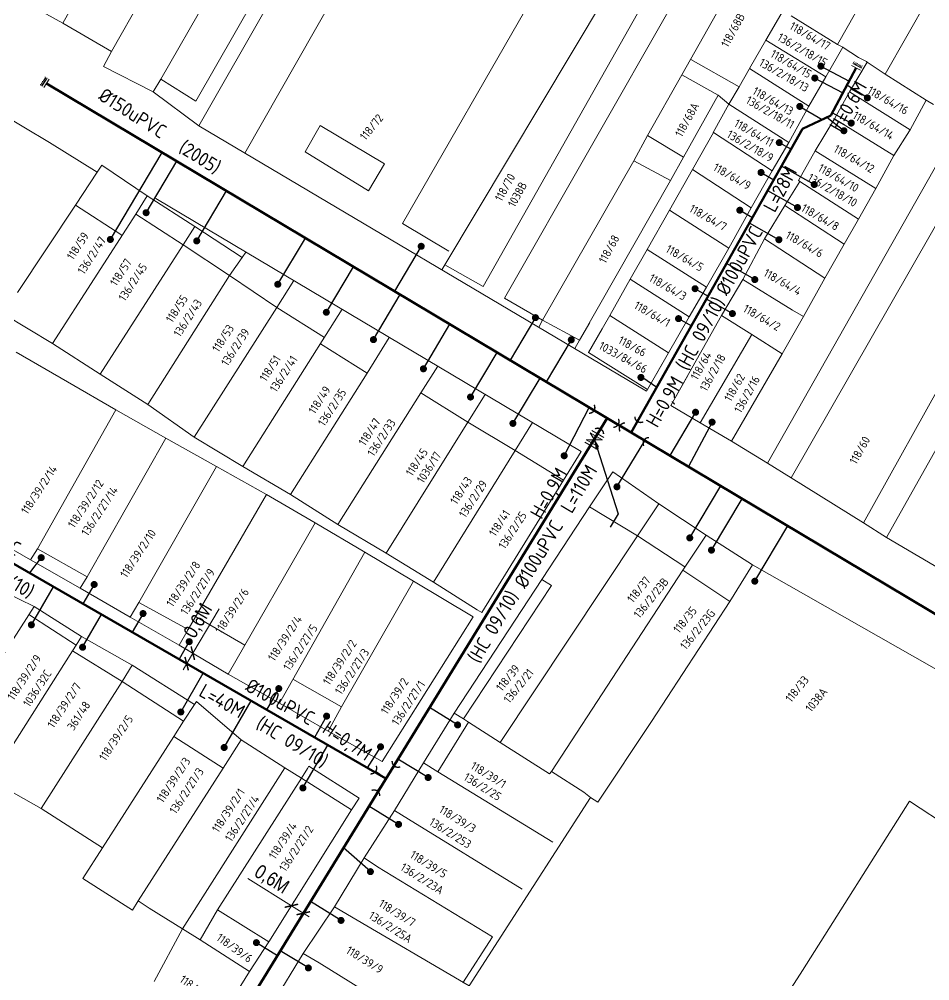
# Model space of a CAD drawing. Header units: inches. Extents: x 595615 to 1194060, y 1190840 to 2385448.
# Drawn here: x 596865.9 to 596930.7, y 1192001.2 to 1192069.7 of the extents above; entities that cross this region are included whole.
import ezdxf
from ezdxf.enums import TextEntityAlignment as Align

# ---------------------------------------------------------------- set-up
doc = ezdxf.new("R2010")
doc.units = ezdxf.units.IN
doc.header["$MEASUREMENT"] = 0
doc.layers.get('Defpoints').update_dxf_attribs({"color": 1})
for name, color, linetype, lineweight in [('Chitiet', 4, 'Continuous', 9), ('DN 100 uPVC', 4, 'Continuous', 50), ('DN 150 uPVC', 4, 'Continuous', 50), ('DN 25 PE', 40, 'Continuous', 30), ('DOSAU', 2, 'Continuous', 20), ('DUONG CACH LE', 112, 'Continuous', 5), ('NAM-CDAI', 220, 'Continuous', 25), ('Nen_HTHANH-TP', 9, 'Continuous', 0), ('Nen_SN-HTHANH-TP_new', 7, 'Continuous', 0), ('Nen_SN_HTHANH_old', 9, 'Continuous', 0), ('Te', 4, 'Continuous', 15), ('TEXT PIPE', 3, 'Continuous', 25), ('TLK 15', 220, 'Continuous', 20), ('VAN', 7, 'Continuous', 20)]:
    doc.layers.add(name, color=color, linetype=linetype, lineweight=lineweight)
doc.layers.add('ki hieu van', color=170, linetype='Continuous')
doc.styles.add('Sonha_QTB', font='isocp.shx', dxfattribs={"height": 0.6, "bigfont": 'bigfont.shx'})
doc.styles.add('text', font='isocp2.shx')
doc.styles.add('VNI-HC', font='VHELVCN_0.TTF')
doc.dimstyles.new('DUONG KICH THUOC', dxfattribs={"dimtxt": 1, "dimasz": 0.7, "dimexe": 0.5, "dimexo": 0.3, "dimgap": 0.2, "dimtad": 1, "dimzin": 0, "dimdsep": 46, "dimtxsty": 'VNI-HC', "dimblk": 'ARCHTICK', "dimcen": 0.09, "dimdle": 0.5, "dimclrd": 256, "dimclre": 256, "dimclrt": 256, "dimadec": 0, "dimazin": 0, "dimtfac": 1, "dimtofl": 0, "dimtmove": 0, "dimatfit": 3, "dimfxl": 1, "dimtolj": 1, "dimtzin": 0, "dimlwd": -1, "dimlwe": -1, "dimarcsym": 0})

# ---------------------------------------------------------------- blocks, each defined once
blk = doc.blocks.new('BIT')
at = {"layer": 'Chitiet', "ltscale": 100}
for p, q in [((0.35, 0), (-0.35, 0)), ((-0.303, -0.163), (-0.35, -0.21)), ((0.35, -0.163), (-0.35, -0.163)), ((-0.179, -0.163), (-0.342, -0.325)), ((-0.056, -0.163), (-0.218, -0.325)), ((0.068, -0.163), (-0.094, -0.325)), ((0.192, -0.163), (0.029, -0.325)), ((0.316, -0.163), (0.153, -0.325)), ((0.35, -0.252), (0.277, -0.325))]:
    blk.add_line(p, q, dxfattribs=at)
blk = doc.blocks.new('TLK 15')
at = {"layer": 'TLK 15', "linetype": 'Continuous', "const_width": 0.25}
blk.add_lwpolyline([(-0.125, 0, 1), (0.125, 0, 1)], format="xyb", close=True, dxfattribs=at)
blk = doc.blocks.new('VAN')
at = {"layer": 'VAN'}
h = blk.add_hatch(color=256, dxfattribs=at)
h.paths.add_polyline_path([(0.207, -0.5), (0.49, 0), (0.207, 0.5)])
h.paths.add_polyline_path([(0.774, 0.5), (0.49, 0), (0.774, -0.5)])
at = {"layer": 'VAN', "ltscale": 100}
for p, q in [((0, 0.5), (0, -0.5)), ((0.774, -0.5), (0.207, 0.5)), ((0.207, -0.5), (0.774, 0.5)), ((0.207, 0.5), (0.207, -0.5)), ((0.774, 0.5), (0.774, -0.5)), ((0.981, 0.5), (0.981, -0.5))]:
    blk.add_line(p, q, dxfattribs=at)
blk = doc.blocks.new('TE+VAN')
at = {"layer": 'Chitiet', "ltscale": 100, "const_width": 0.1}
for points in [[(-0.35, 1.276, 0.571257), (0.35, 1.276)], [(1.098, 0.35, 0.571257), (1.098, -0.35)], [(0.35, -1.276, 0.571257), (-0.35, -1.276)]]:
    blk.add_lwpolyline(points, format="xyb", dxfattribs=at)
for points in [[(0, -1.076), (0, 1.076)], [(0.898, 0), (0, 0)]]:
    blk.add_lwpolyline(points, dxfattribs=at)
at = {"layer": 'VAN'}
blk.add_blockref('VAN', (1.305, 0), dxfattribs=at)
blk = doc.blocks.new('TE1')
at = {"layer": 'Chitiet', "ltscale": 100, "const_width": 0.1}
for points in [[(-0.35, 1.276, 0.571257), (0.35, 1.276)], [(1.098, 0.35, 0.571257), (1.098, -0.35)], [(0.35, -1.276, 0.571257), (-0.35, -1.276)]]:
    blk.add_lwpolyline(points, format="xyb", dxfattribs=at)
for points in [[(0, -1.076), (0, 1.076)], [(0.898, 0), (0, 0)]]:
    blk.add_lwpolyline(points, dxfattribs=at)
blk = doc.blocks.new('_ArchTick')
at = {"color": 0, "linetype": 'ByBlock', "const_width": 0.15}
blk.add_lwpolyline([(-0.5, -0.5), (0.5, 0.5)], dxfattribs=at)
blk = doc.blocks.new('*D199')
at = {"layer": 'Defpoints', "color": 0}
for p in [(596885.243, 1192006.586), (596885.243, 1192006.586), (596886.092, 1192006.054)]:
    blk.add_point(p, dxfattribs=at)
at = {"layer": 'DUONG CACH LE'}
for p, q in [((596885.243, 1192006.586), (596882.132, 1192008.535)), ((596886.515, 1192005.788), (596885.243, 1192006.586)), ((596885.402, 1192006.84), (596885.508, 1192007.009)), ((596886.251, 1192006.308), (596886.357, 1192006.477))]:
    blk.add_line(p, q, dxfattribs=at)
at = {"layer": 'DUONG CACH LE', "xscale": 0.7, "yscale": 0.7, "zscale": 0.7}
for p, rotation in [((596885.243, 1192006.586), 147.9202124717829), ((596886.092, 1192006.054), 327.9202124717829)]:
    blk.add_blockref('_ArchTick', p, dxfattribs=dict(at, rotation=rotation))
at = {"layer": 'DUONG CACH LE', "insert": (596883.814, 1192008.422), "char_height": 1, "attachment_point": 5, "rotation": 327.92021, "style": 'VNI-HC'}
blk.add_mtext('\\A1;0,6M', dxfattribs=at)
blk = doc.blocks.new('*D201')
at = {"layer": 'Defpoints', "color": 0}
for p in [(596878.224, 1192024.572), (596878.224, 1192024.572), (596877.785, 1192023.829)]:
    blk.add_point(p, dxfattribs=at)
at = {"layer": 'DUONG CACH LE'}
for p, q in [((596878.224, 1192024.572), (596880.091, 1192027.733)), ((596877.53, 1192023.398), (596878.224, 1192024.572)), ((596877.966, 1192024.725), (596877.794, 1192024.827)), ((596877.527, 1192023.981), (596877.354, 1192024.083))]:
    blk.add_line(p, q, dxfattribs=at)
at = {"layer": 'DUONG CACH LE', "xscale": 0.7, "yscale": 0.7, "zscale": 0.7}
for p, rotation in [((596878.224, 1192024.572), 59.42264771024998), ((596877.785, 1192023.829), 239.42264771025)]:
    blk.add_blockref('_ArchTick', p, dxfattribs=dict(at, rotation=rotation))
at = {"layer": 'DUONG CACH LE', "insert": (596878.649, 1192026.859), "char_height": 1, "attachment_point": 5, "rotation": 59.42265, "style": 'VNI-HC'}
blk.add_mtext('\\A1;0,6M', dxfattribs=at)

msp = doc.modelspace()

# ---------------------------------------------------------------- linework, layer by layer
at = {"layer": 'DN 100 uPVC'}
for points in [[(596925.452, 1192066.271), (596923.65, 1192062.862), (596921.653, 1192061.918), (596909.444, 1192040.294)], [(596907.725, 1192041.32), (596880.898, 1191997.586), (596881.496, 1191993.45), (596901.847, 1191980.556), (596899.188, 1191975.152), (596897.131, 1191973.689), (596893.254, 1191966.633), (596892.868, 1191963.14), (596887.081, 1191953.497)], [(596857.26, 1192035.671), (596891.974, 1192015.642)]]:
    msp.add_lwpolyline(points, dxfattribs=at)
at = {"layer": 'DN 150 uPVC'}
msp.add_lwpolyline([(596867.801, 1192065.157), (596947.65, 1192017.483)], dxfattribs=at)
at = {"layer": 'DN 25 PE'}
for p, q in [((596922.955, 1192066.385), (596924.954, 1192065.328)), ((596922.518, 1192065.539), (596924.509, 1192064.486)), ((596926.259, 1192064.129), (596924.795, 1192065.027)), ((596921.447, 1192063.518), (596923.049, 1192062.578)), ((596924.591, 1192061.788), (596923.372, 1192062.731)), ((596925.114, 1192062.332), (596923.751, 1192063.052)), ((596919.988, 1192060.939), (596920.832, 1192060.463)), ((596872.349, 1192054.042), (596876.047, 1192060.234)), ((596874.895, 1192055.949), (596877.084, 1192059.615)), ((596922.478, 1192057.955), (596920.156, 1192059.267)), ((596918.688, 1192058.814), (596919.608, 1192058.295)), ((596878.501, 1192053.936), (596880.628, 1192057.499)), ((596921.283, 1192056.315), (596919.165, 1192057.511)), ((596917.177, 1192056.127), (596918.092, 1192055.61)), ((596919.961, 1192054.025), (596917.865, 1192055.209)), ((596884.274, 1192050.85), (596886.243, 1192054.147)), ((596894.487, 1192053.555), (596892.581, 1192050.362)), ((596887.731, 1192048.854), (596889.67, 1192052.1)), ((596918.245, 1192051.185), (596916.234, 1192052.32)), ((596913.988, 1192050.538), (596914.928, 1192050.007)), ((596891.087, 1192046.909), (596893, 1192050.112)), ((596916.648, 1192048.763), (596914.811, 1192049.8)), ((596902.622, 1192048.474), (596900.814, 1192045.447)), ((596912.814, 1192048.405), (596913.731, 1192047.887)), ((596894.645, 1192044.83), (596896.537, 1192048)), ((596905.176, 1192046.896), (596903.392, 1192043.908)), ((596898, 1192042.819), (596899.897, 1192045.994)), ((596910.261, 1192044.215), (596911.272, 1192043.532)), ((596901.021, 1192040.941), (596902.95, 1192044.172)), ((596904.67, 1192038.638), (596906.447, 1192042.07)), ((596914.027, 1192041.736), (596912.188, 1192038.656)), ((596915.202, 1192041.032), (596913.514, 1192037.864)), ((596908.428, 1192036.425), (596910.421, 1192039.699)), ((596913.613, 1192032.787), (596915.822, 1192036.486)), ((596915.156, 1192031.915), (596917.343, 1192035.578)), ((596918.244, 1192029.702), (596920.594, 1192033.637)), ((596867.426, 1192031.38), (596866.59, 1192030.288)), ((596866.726, 1192026.595), (596868.29, 1192029.307)), ((596871.197, 1192029.471), (596870.4, 1192028.09)), ((596870.373, 1192024.999), (596871.717, 1192027.329)), ((596874.677, 1192027.399), (596873.908, 1192026.066)), ((596877.967, 1192025.396), (596877.243, 1192024.141)), ((596877.368, 1192020.386), (596878.962, 1192023.149)), ((596884.344, 1192022.053), (596883.474, 1192020.546)), ((596880.455, 1192017.858), (596882.373, 1192021.182)), ((596897.081, 1192019.466), (596895.074, 1192020.697)), ((596887.751, 1192020.092), (596886.88, 1192018.581)), ((596886.064, 1192014.975), (596887.829, 1192018.034)), ((596891.593, 1192017.91), (596890.63, 1192016.417)), ((596894.982, 1192015.717), (596892.829, 1192017.037)), ((596892.876, 1192012.383), (596890.768, 1192013.676)), ((596890.869, 1192009.015), (596888.95, 1192010.713)), ((596888.777, 1192005.543), (596886.598, 1192006.879)), ((596882.748, 1192003.958), (596884.244, 1192003.041)), ((596886.45, 1192002.154), (596884.452, 1192003.38))]:
    msp.add_line(p, q, dxfattribs=at)
at = {"layer": 'Nen_HTHANH-TP', "linetype": 'Continuous'}
for p, q in [((596881.767, 1192092.425), (596868.976, 1192069.455)), ((596872.437, 1192067.427), (596885.738, 1192091.028)), ((596875.939, 1192065.46), (596887.902, 1192086.41)), ((596890.463, 1192084.862), (596878.43, 1192063.902)), ((596878.647, 1192062.13), (596891.803, 1192085.163)), ((596895.094, 1192083.296), (596881.927, 1192060.187)), ((596906.808, 1192078.935), (596893.167, 1192055.174)), ((596929.479, 1192077.344), (596924.127, 1192067.939)), ((596896.169, 1192052.227), (596910.75, 1192076.628)), ((596932.901, 1192075.246), (596927.529, 1192065.822)), ((596911.792, 1192073.509), (596898.901, 1192050.699)), ((596913.393, 1192072.581), (596900.431, 1192049.86)), ((596913.059, 1192065.76), (596916.983, 1192072.763)), ((596868.976, 1192069.455), (596866.434, 1192070.853)), ((596866.434, 1192070.853), (596868.976, 1192069.455)), ((596920.255, 1192070.346), (596919.027, 1192068.245)), ((596924.127, 1192067.939), (596920.845, 1192069.977)), ((596872.437, 1192067.427), (596868.976, 1192069.455)), ((596868.976, 1192069.455), (596872.437, 1192067.427)), ((596919.027, 1192068.245), (596917.858, 1192066.214)), ((596919.027, 1192068.245), (596923.299, 1192065.619)), ((596924.517, 1192067.729), (596923.299, 1192065.619)), ((596924.127, 1192067.939), (596924.517, 1192067.729)), ((596924.517, 1192067.729), (596924.527, 1192067.72)), ((596924.527, 1192067.72), (596925.638, 1192067.01)), ((596871.868, 1192066.357), (596872.437, 1192067.427)), ((596872.437, 1192067.427), (596871.868, 1192066.357)), ((596917.139, 1192064.924), (596913.678, 1192066.871)), ((596925.638, 1192067.01), (596926.188, 1192066.721)), ((596875.41, 1192064.55), (596871.868, 1192066.357)), ((596871.868, 1192066.357), (596875.41, 1192064.55)), ((596917.139, 1192064.924), (596917.848, 1192066.184)), ((596917.848, 1192066.184), (596917.858, 1192066.214)), ((596917.858, 1192066.214), (596922.1, 1192063.528)), ((596926.238, 1192066.681), (596924.98, 1192064.55)), ((596926.188, 1192066.721), (596926.238, 1192066.681)), ((596926.238, 1192066.681), (596927.529, 1192065.822)), ((596875.41, 1192064.55), (596875.939, 1192065.46)), ((596875.939, 1192065.46), (596878.43, 1192063.902)), ((596910.592, 1192061.438), (596913.059, 1192065.76)), ((596913.059, 1192065.76), (596915.64, 1192064.312)), ((596923.299, 1192065.619), (596922.1, 1192063.528)), ((596927.529, 1192065.822), (596930.44, 1192063.974)), ((596916.4, 1192063.673), (596917.139, 1192064.924)), ((596862.278, 1192064.364), (596868.012, 1192060.954)), ((596875.41, 1192064.55), (596878.647, 1192062.13)), ((596915.64, 1192064.312), (596913.173, 1192059.91)), ((596916.4, 1192063.673), (596915.64, 1192064.312)), ((596923.911, 1192062.639), (596924.98, 1192064.55)), ((596924.98, 1192064.55), (596929.302, 1192061.843)), ((596916.4, 1192063.673), (596915.282, 1192061.662)), ((596916.4, 1192063.673), (596920.662, 1192060.956)), ((596922.1, 1192063.528), (596920.662, 1192060.956)), ((596930.44, 1192063.974), (596929.302, 1192061.843)), ((596930.44, 1192063.974), (596930.97, 1192063.645)), ((596878.647, 1192062.13), (596910.54, 1192043.243)), ((596886.223, 1192060.279), (596887.301, 1192062.149)), ((596887.301, 1192062.149), (596891.864, 1192059.423)), ((596919.151, 1192038.105), (596932.921, 1192062.436)), ((596922.533, 1192060.348), (596923.911, 1192062.639)), ((596923.911, 1192062.639), (596928.153, 1192060.012)), ((596909.623, 1192059.647), (596910.592, 1192061.438)), ((596910.592, 1192061.438), (596913.173, 1192059.91)), ((596915.292, 1192061.652), (596913.804, 1192059.031)), ((596915.282, 1192061.662), (596915.292, 1192061.652)), ((596919.474, 1192058.925), (596915.292, 1192061.652)), ((596920.842, 1192037.057), (596934.712, 1192061.318)), ((596929.262, 1192061.773), (596928.153, 1192060.012)), ((596929.302, 1192061.843), (596929.262, 1192061.773)), ((596871.414, 1192058.847), (596868.012, 1192060.954)), ((596868.012, 1192060.954), (596871.414, 1192058.847)), ((596920.662, 1192060.956), (596919.474, 1192058.925)), ((596890.745, 1192057.502), (596886.223, 1192060.279)), ((596921.365, 1192058.237), (596922.533, 1192060.348)), ((596922.533, 1192060.348), (596926.855, 1192057.671)), ((596928.153, 1192060.012), (596926.855, 1192057.671)), ((596871.734, 1192059.337), (596871.414, 1192058.847)), ((596871.414, 1192058.847), (596871.734, 1192059.337)), ((596874.965, 1192057.16), (596871.734, 1192059.337)), ((596871.734, 1192059.337), (596874.965, 1192057.16)), ((596891.864, 1192059.423), (596890.745, 1192057.502)), ((596909.623, 1192059.647), (596903.123, 1192048.292)), ((596909.623, 1192059.647), (596912.235, 1192058.25)), ((596913.173, 1192059.91), (596912.235, 1192058.25)), ((596871.414, 1192058.847), (596869.856, 1192056.475)), ((596912.166, 1192056.12), (596913.804, 1192059.031)), ((596913.804, 1192059.031), (596917.996, 1192056.294)), ((596917.996, 1192056.294), (596919.474, 1192058.925)), ((596912.235, 1192058.25), (596905.764, 1192046.864)), ((596921.445, 1192058.177), (596920.386, 1192056.456)), ((596921.445, 1192058.177), (596921.365, 1192058.237)), ((596921.445, 1192058.177), (596925.637, 1192055.5)), ((596939.555, 1192058.252), (596925.984, 1192033.861)), ((596926.855, 1192057.671), (596925.637, 1192055.5)), ((596874.157, 1192055.849), (596874.965, 1192057.16)), ((596878.357, 1192054.972), (596874.965, 1192057.16)), ((596874.965, 1192057.16), (596878.357, 1192054.972)), ((596875.59, 1192056.967), (596905.88, 1192038.934)), ((596927.635, 1192032.812), (596941.265, 1192057.183)), ((596869.856, 1192056.475), (596865.741, 1192050.262)), ((596868.234, 1192046.634), (596874.157, 1192055.849)), ((596869.856, 1192056.475), (596873.178, 1192054.338)), ((596874.157, 1192055.849), (596877.528, 1192053.652)), ((596912.166, 1192056.12), (596910.569, 1192053.318)), ((596912.166, 1192056.12), (596916.399, 1192053.413)), ((596917.996, 1192056.294), (596916.399, 1192053.413)), ((596918.928, 1192054.085), (596920.386, 1192056.456)), ((596920.386, 1192056.456), (596924.618, 1192053.71)), ((596893.167, 1192055.174), (596896.449, 1192053.207)), ((596925.637, 1192055.5), (596924.618, 1192053.71)), ((596878.357, 1192054.972), (596877.528, 1192053.652)), ((596881.729, 1192052.755), (596878.357, 1192054.972)), ((596878.357, 1192054.972), (596881.729, 1192052.755)), ((596918.928, 1192054.085), (596917.39, 1192051.194)), ((596918.928, 1192054.085), (596923.24, 1192051.298)), ((596877.528, 1192053.652), (596871.636, 1192044.437)), ((596877.528, 1192053.652), (596880.84, 1192051.484)), ((596882.006, 1192053.147), (596881.729, 1192052.755)), ((596881.729, 1192052.755), (596882.006, 1192053.147)), ((596910.569, 1192053.318), (596909.38, 1192051.227)), ((596910.569, 1192053.318), (596914.811, 1192050.642)), ((596916.399, 1192053.413), (596914.811, 1192050.642)), ((596924.618, 1192053.71), (596923.24, 1192051.298)), ((596881.729, 1192052.755), (596880.84, 1192051.484)), ((596895.965, 1192051.874), (596896.169, 1192052.227)), ((596898.901, 1192050.699), (596896.169, 1192052.227)), ((596880.84, 1192051.484), (596875.027, 1192042.3)), ((596880.84, 1192051.484), (596884.212, 1192049.197)), ((596885.426, 1192051.111), (596884.212, 1192049.197)), ((596907.922, 1192048.636), (596909.38, 1192051.227)), ((596909.38, 1192051.227), (596913.582, 1192048.531)), ((596917.39, 1192051.194), (596915.872, 1192048.633)), ((596917.39, 1192051.194), (596920.932, 1192049.007)), ((596923.24, 1192051.298), (596921.702, 1192048.557)), ((596914.811, 1192050.642), (596913.582, 1192048.531)), ((596900.431, 1192049.86), (596903.123, 1192048.292)), ((596884.212, 1192049.197), (596878.329, 1192039.962)), ((596881.781, 1192037.875), (596888.86, 1192049.067)), ((596884.212, 1192049.197), (596887.594, 1192047.06)), ((596920.932, 1192049.007), (596921.702, 1192048.557)), ((596864.752, 1192048.731), (596868.234, 1192046.634)), ((596903.123, 1192048.292), (596902.855, 1192047.794)), ((596905.764, 1192046.864), (596903.123, 1192048.292)), ((596906.404, 1192045.985), (596907.922, 1192048.636)), ((596912.105, 1192045.959), (596907.922, 1192048.636)), ((596913.582, 1192048.531), (596910.54, 1192043.243)), ((596912.268, 1192042.22), (596915.872, 1192048.633)), ((596915.872, 1192048.633), (596918.033, 1192047.264)), ((596921.702, 1192048.557), (596920.195, 1192045.896)), ((596906.493, 1192048.135), (596905.764, 1192046.864)), ((596906.404, 1192045.985), (596907.363, 1192047.666)), ((596892.212, 1192047.071), (596890.636, 1192044.522)), ((596914.359, 1192040.981), (596918.033, 1192047.264)), ((596918.033, 1192047.264), (596920.195, 1192045.896)), ((596871.636, 1192044.437), (596868.234, 1192046.634)), ((596890.636, 1192044.522), (596887.314, 1192046.619)), ((596905.764, 1192046.864), (596905.432, 1192046.267)), ((596905.432, 1192046.267), (596905.764, 1192046.864)), ((596865.654, 1192046.012), (596869.306, 1192043.895)), ((596910.607, 1192043.358), (596906.404, 1192045.985)), ((596910.607, 1192043.358), (596906.404, 1192045.985)), ((596920.195, 1192045.896), (596916.58, 1192039.673)), ((596895.666, 1192045.015), (596894.457, 1192043.115)), ((596911.725, 1192045.299), (596910.607, 1192043.358)), ((596871.636, 1192044.437), (596875.027, 1192042.3)), ((596890.636, 1192044.522), (596885.183, 1192035.878)), ((596912.268, 1192042.22), (596913.466, 1192044.351)), ((596869.306, 1192043.895), (596872.748, 1192041.918)), ((596894.457, 1192043.115), (596888.554, 1192033.75)), ((596894.457, 1192043.115), (596897.798, 1192041.028)), ((596897.798, 1192041.028), (596899.033, 1192043.011)), ((596875.027, 1192042.3), (596878.329, 1192039.962)), ((596914.359, 1192040.981), (596912.268, 1192042.22)), ((596912.268, 1192042.22), (596914.359, 1192040.981)), ((596867.166, 1192032.013), (596872.748, 1192041.918)), ((596872.748, 1192041.918), (596876.299, 1192039.891)), ((596891.986, 1192031.693), (596897.798, 1192041.028)), ((596897.798, 1192041.028), (596901.17, 1192039.021)), ((596902.403, 1192041.005), (596901.17, 1192039.021)), ((596916.58, 1192039.673), (596914.359, 1192040.981)), ((596914.359, 1192040.981), (596916.58, 1192039.673)), ((596876.299, 1192039.891), (596870.697, 1192030.016)), ((596876.299, 1192039.891), (596879.911, 1192037.873)), ((596878.329, 1192039.962), (596881.781, 1192037.875)), ((596919.151, 1192038.105), (596916.58, 1192039.673)), ((596916.58, 1192039.673), (596919.151, 1192038.105)), ((596901.17, 1192039.021), (596895.358, 1192029.626)), ((596901.17, 1192039.021), (596904.622, 1192036.903)), ((596904.622, 1192036.903), (596905.88, 1192038.934)), ((596905.88, 1192038.934), (596904.622, 1192036.903)), ((596920.842, 1192037.057), (596919.151, 1192038.105)), ((596920.842, 1192037.057), (596919.151, 1192038.105)), ((596879.911, 1192037.873), (596874.379, 1192028.189)), ((596879.911, 1192037.873), (596883.473, 1192035.886)), ((596885.183, 1192035.878), (596881.781, 1192037.875)), ((596908.141, 1192037.496), (596906.473, 1192035.005)), ((596908.141, 1192037.496), (596906.473, 1192035.005)), ((596911.413, 1192035.209), (596908.141, 1192037.496)), ((596908.141, 1192037.496), (596911.413, 1192035.209)), ((596904.622, 1192036.903), (596898.799, 1192027.469)), ((596925.984, 1192033.861), (596920.842, 1192037.057)), ((596925.984, 1192033.861), (596920.842, 1192037.057)), ((596877.89, 1192026.272), (596883.473, 1192035.886)), ((596883.473, 1192035.886), (596886.934, 1192033.869)), ((596888.554, 1192033.75), (596885.183, 1192035.878)), ((596906.473, 1192035.005), (596896.845, 1192020.297)), ((596906.473, 1192035.005), (596909.895, 1192032.928)), ((596909.895, 1192032.928), (596911.413, 1192035.209)), ((596914.785, 1192032.982), (596911.413, 1192035.209)), ((596911.413, 1192035.209), (596914.785, 1192032.982)), ((596863.025, 1192033.31), (596866.656, 1192031.223)), ((596880.743, 1192023.084), (596886.934, 1192033.869)), ((596886.934, 1192033.869), (596890.466, 1192031.772)), ((596888.554, 1192033.75), (596891.986, 1192031.693)), ((596927.635, 1192032.812), (596925.984, 1192033.861)), ((596927.635, 1192032.812), (596925.984, 1192033.861)), ((596900.107, 1192018.21), (596909.895, 1192032.928)), ((596909.895, 1192032.928), (596913.267, 1192030.73)), ((596914.785, 1192032.982), (596913.117, 1192030.49)), ((596918.077, 1192030.874), (596914.785, 1192032.982)), ((596914.785, 1192032.982), (596918.077, 1192030.874)), ((596932.818, 1192029.756), (596927.635, 1192032.812)), ((596932.818, 1192029.756), (596927.635, 1192032.812)), ((596866.656, 1192031.223), (596867.166, 1192032.013)), ((596867.166, 1192032.013), (596870.697, 1192030.016)), ((596870.208, 1192029.196), (596866.656, 1192031.223)), ((596890.466, 1192031.772), (596884.385, 1192021.017)), ((596890.466, 1192031.772), (596893.948, 1192029.695)), ((596895.358, 1192029.626), (596891.986, 1192031.693)), ((596913.117, 1192030.49), (596903.759, 1192016.143)), ((596913.117, 1192030.49), (596916.469, 1192028.253)), ((596918.077, 1192030.874), (596916.469, 1192028.253)), ((596942.842, 1192016.762), (596918.077, 1192030.874)), ((596942.842, 1192016.762), (596918.077, 1192030.874)), ((596870.697, 1192030.016), (596870.208, 1192029.196)), ((596903.758, 1192029.393), (596903.088, 1192029.832)), ((596870.208, 1192029.196), (596873.76, 1192027.149)), ((596888.815, 1192020.761), (596893.948, 1192029.695)), ((596893.948, 1192029.695), (596898.19, 1192027.168)), ((596895.358, 1192029.626), (596898.479, 1192027.658)), ((596897.496, 1192019.908), (596903.758, 1192029.393)), ((596864.788, 1192028.941), (596866.929, 1192027.903)), ((596866.929, 1192027.903), (596860.397, 1192017.718)), ((596866.929, 1192027.903), (596870.301, 1192025.766)), ((596874.379, 1192028.189), (596873.76, 1192027.149)), ((596874.379, 1192028.189), (596877.89, 1192026.272)), ((596916.469, 1192028.253), (596910.896, 1192019.698)), ((596869.921, 1192025.155), (596866.55, 1192027.323)), ((596873.76, 1192027.149), (596873.78, 1192027.139)), ((596873.76, 1192027.149), (596877.261, 1192025.141)), ((596881.931, 1192025.145), (596878.42, 1192027.182)), ((596898.19, 1192027.168), (596891.698, 1192016.853)), ((596898.799, 1192027.469), (596898.479, 1192027.658)), ((596869.921, 1192025.155), (596870.301, 1192025.766)), ((596870.301, 1192025.766), (596873.912, 1192023.719)), ((596877.261, 1192025.141), (596877.89, 1192026.272)), ((596869.662, 1192024.745), (596869.921, 1192025.155)), ((596880.743, 1192023.084), (596877.261, 1192025.141)), ((596863.819, 1192015.541), (596869.662, 1192024.745)), ((596869.662, 1192024.745), (596873.183, 1192022.558)), ((596873.912, 1192023.719), (596873.183, 1192022.558)), ((596878.335, 1192020.922), (596873.912, 1192023.719)), ((596884.385, 1192021.017), (596880.743, 1192023.084)), ((596873.183, 1192022.558), (596867.411, 1192013.513)), ((596873.183, 1192022.558), (596877.566, 1192019.742)), ((596888.815, 1192020.761), (596885.353, 1192022.728)), ((596877.566, 1192019.742), (596878.335, 1192020.922)), ((596878.335, 1192020.922), (596878.475, 1192021.142)), ((596881.657, 1192018.395), (596878.475, 1192021.142)), ((596884.385, 1192021.017), (596887.866, 1192019.01)), ((596887.866, 1192019.01), (596888.815, 1192020.761)), ((596896.845, 1192020.297), (596894.658, 1192016.765)), ((596896.845, 1192020.297), (596897.496, 1192019.908)), ((596876.877, 1192018.651), (596877.566, 1192019.742)), ((596897.856, 1192019.658), (596895.669, 1192016.136)), ((596897.496, 1192019.908), (596897.856, 1192019.658)), ((596897.856, 1192019.658), (596900.107, 1192018.21)), ((596907.06, 1192013.965), (596910.896, 1192019.698)), ((596891.698, 1192016.853), (596887.866, 1192019.01)), ((596871.793, 1192010.707), (596876.877, 1192018.651)), ((596876.877, 1192018.651), (596880.388, 1192016.384)), ((596880.388, 1192016.384), (596881.657, 1192018.395)), ((596881.657, 1192018.395), (596884.778, 1192016.407)), ((596903.629, 1192015.973), (596900.107, 1192018.21)), ((596874.326, 1192006.929), (596880.388, 1192016.384)), ((596884.778, 1192016.407), (596877.488, 1192004.942)), ((596884.778, 1192016.407), (596885.959, 1192015.668)), ((596885.959, 1192015.668), (596886.398, 1192016.359)), ((596886.398, 1192016.359), (596886.488, 1192016.529)), ((596886.488, 1192016.529), (596890.06, 1192014.252)), ((596894.658, 1192016.765), (596892.581, 1192013.364)), ((596894.658, 1192016.765), (596895.669, 1192016.136)), ((596895.669, 1192016.136), (596903.863, 1192011.123)), ((596903.759, 1192016.143), (596903.629, 1192015.973)), ((596903.759, 1192016.143), (596906.06, 1192014.665)), ((596867.411, 1192013.513), (596863.819, 1192015.541)), ((596885.959, 1192015.668), (596879.987, 1192006.304)), ((596889.521, 1192013.411), (596885.959, 1192015.668)), ((596890.06, 1192014.252), (596889.521, 1192013.411)), ((596899.958, 1192004.09), (596906.54, 1192014.295)), ((596906.06, 1192014.665), (596906.54, 1192014.295)), ((596906.54, 1192014.295), (596907.06, 1192013.965)), ((596867.411, 1192013.513), (596871.793, 1192010.707)), ((596889.521, 1192013.411), (596883.638, 1192004.026)), ((596892.581, 1192013.364), (596890.424, 1192009.992)), ((596893.581, 1192012.745), (596892.581, 1192013.364)), ((596921.65, 1192001.977), (596929.26, 1192014.033)), ((596929.26, 1192014.033), (596936.514, 1192009.289)), ((596901.675, 1192007.761), (596893.581, 1192012.745)), ((596871.793, 1192010.707), (596870.395, 1192008.516)), ((596890.424, 1192009.992), (596888.306, 1192006.51)), ((596890.424, 1192009.992), (596891.374, 1192009.363)), ((596891.374, 1192009.363), (596899.558, 1192004.369)), ((596870.395, 1192008.516), (596873.917, 1192006.269)), ((596873.917, 1192006.269), (596874.326, 1192006.929)), ((596874.326, 1192006.929), (596875.106, 1192006.41)), ((596888.306, 1192006.51), (596886.079, 1192003.188)), ((596889.237, 1192005.961), (596888.306, 1192006.51)), ((596875.106, 1192006.41), (596877.488, 1192004.942)), ((596879.987, 1192006.304), (596878.738, 1192004.163)), ((596879.987, 1192006.304), (596883.638, 1192004.026)), ((596897.901, 1192000.888), (596889.237, 1192005.961)), ((596877.488, 1192004.942), (596875.461, 1192001.18)), ((596877.488, 1192004.942), (596878.738, 1192004.163)), ((596882.26, 1192001.895), (596878.738, 1192004.163)), ((596883.638, 1192004.026), (596882.26, 1192001.895)), ((596899.558, 1192004.369), (596897.441, 1192001.108)), ((596899.958, 1192004.09), (596897.901, 1192000.888)), ((596886.079, 1192003.188), (596883.802, 1191999.447)), ((596886.079, 1192003.188), (596887.23, 1192002.509)), ((596887.23, 1192002.509), (596895.424, 1191997.446)), ((596882.26, 1192001.895), (596880.023, 1191998.334)), ((596917.136, 1191994.974), (596921.65, 1192001.977))]:
    msp.add_line(p, q, dxfattribs=at)

# ---------------------------------------------------------------- block references
at = {"layer": 'Chitiet'}
for name, p, rotation in [('BIT', (596925.452, 1192066.271), 152.4766880430868), ('BIT', (596867.801, 1192065.157), 236.7804720519145), ('TE+VAN', (596907.725, 1192041.32), 239.6171970884383)]:
    msp.add_blockref(name, p, dxfattribs=dict(at, rotation=rotation))
at = {"layer": 'Te'}
for p, rotation in [((596909.434, 1192040.3), 58.66823793122362), ((596891.977, 1192015.641), 145.0265053479305)]:
    msp.add_blockref('TE1', p, dxfattribs=dict(at, rotation=rotation))
at = {"layer": 'TLK 15'}
for p, rotation in [((596922.955, 1192066.385), 359.9999999934133), ((596922.518, 1192065.539), 359.9999999934133), ((596926.259, 1192064.129), 359.9999999934133), ((596921.447, 1192063.518), 359.9999999934133), ((596924.591, 1192061.788), 359.9999999934133), ((596925.114, 1192062.332), 359.9999999934133), ((596919.988, 1192060.939), 359.9999999934133), ((596918.688, 1192058.814), 359.9999999934133), ((596922.478, 1192057.955), 359.9999999934133), ((596921.283, 1192056.315), 359.9999999934133), ((596874.895, 1192055.949), 359.9999999934133), ((596917.177, 1192056.127), 359.9999999934133), ((596872.349, 1192054.042), 359.9999999934133), ((596878.501, 1192053.936), 359.9999999934133), ((596894.487, 1192053.555), 359.9999999934133), ((596919.961, 1192054.025), 359.9999999934133), ((596884.274, 1192050.85), 359.9999999934133), ((596918.245, 1192051.185), 359.9999999934133), ((596913.988, 1192050.538), 359.9999999934133), ((596887.731, 1192048.854), 359.9999999934133), ((596916.648, 1192048.763), 359.9999999934133), ((596902.622, 1192048.474), 359.9999999934133), ((596912.814, 1192048.405), 359.9999999934133), ((596891.087, 1192046.909), 359.9999999934133), ((596905.176, 1192046.896), 359.9999999934133), ((596894.645, 1192044.83), 359.9999999934133), ((596910.136, 1192044.215), 359.9999999934133), ((596898, 1192042.819), 359.9999999934133), ((596914.027, 1192041.736), 359.9999999934133), ((596901.021, 1192040.941), 359.9999999934133), ((596915.202, 1192041.032), 359.9999999934133), ((596904.67, 1192038.638), 359.9999999934133), ((596908.428, 1192036.425), 359.9999999934133), ((596913.613, 1192032.787), 359.9999999934133), ((596915.156, 1192031.915), 359.9999999934133), ((596867.426, 1192031.38), 359.9999999934129), ((596918.244, 1192029.702), 359.9999999934133), ((596871.197, 1192029.471), 359.9999999934129), ((596874.677, 1192027.399), 359.9999999934129), ((596866.726, 1192026.595), 359.9999999934129), ((596870.373, 1192024.999), 359.9999999934129), ((596877.967, 1192025.396), 359.9999999934129), ((596884.344, 1192022.053), 359.9999999934129), ((596877.368, 1192020.386), 359.9999999934129), ((596887.751, 1192020.092), 359.9999999934129), ((596897.081, 1192019.466), 359.9999999934133), ((596891.593, 1192017.91), 359.9999999934129), ((596880.455, 1192017.858), 359.9999999934129), ((596894.982, 1192015.717), 359.9999999934133), ((596886.064, 1192014.975), 359.9999999934129), ((596892.876, 1192012.383), 359.9999999934133), ((596890.869, 1192009.015), 359.9999999934133), ((596888.777, 1192005.543), 359.9999999934133), ((596882.748, 1192003.958), 359.9999999934129), ((596886.45, 1192002.154), 359.9999999934133)]:
    msp.add_blockref('TLK 15', p, dxfattribs=dict(at, rotation=rotation))
for p in [(596922.955, 1192066.385), (596922.518, 1192065.539), (596926.259, 1192064.129), (596921.447, 1192063.518), (596924.591, 1192061.788), (596925.114, 1192062.332), (596919.988, 1192060.939), (596918.688, 1192058.814), (596922.478, 1192057.955), (596921.283, 1192056.315), (596874.895, 1192055.949), (596917.177, 1192056.127), (596872.349, 1192054.042), (596878.501, 1192053.936), (596894.487, 1192053.555), (596919.961, 1192054.025), (596884.274, 1192050.85), (596918.245, 1192051.185), (596913.988, 1192050.538), (596887.731, 1192048.854), (596916.648, 1192048.763), (596902.622, 1192048.474), (596912.814, 1192048.405), (596891.087, 1192046.909), (596905.176, 1192046.896), (596894.645, 1192044.83), (596910.136, 1192044.215), (596898, 1192042.819), (596914.027, 1192041.736), (596901.021, 1192040.941), (596915.202, 1192041.032), (596904.67, 1192038.638), (596908.428, 1192036.425), (596913.613, 1192032.787), (596915.156, 1192031.915), (596867.426, 1192031.38), (596918.244, 1192029.702), (596871.197, 1192029.471), (596874.677, 1192027.399), (596866.726, 1192026.595), (596870.373, 1192024.999), (596877.967, 1192025.396), (596884.344, 1192022.053), (596877.368, 1192020.386), (596887.751, 1192020.092), (596897.081, 1192019.466), (596891.593, 1192017.91), (596880.455, 1192017.858), (596894.982, 1192015.717), (596886.064, 1192014.975), (596892.876, 1192012.383), (596890.869, 1192009.015), (596888.777, 1192005.543), (596882.748, 1192003.958), (596886.45, 1192002.154)]:
    msp.add_blockref('TLK 15', p, dxfattribs=at)

# ---------------------------------------------------------------- texts
at = {"layer": 'DOSAU', "style": 'text'}
for s, rotation, p in [('H=0,6M', 60.3927, (596924.379, 1192061.614)), ('H=0,9M', 60.3927, (596911.3, 1192040.571)), ('H=0,9M', 60.3927, (596903.053, 1192034.055)), ('H=0,7M', 326.2917, (596887.368, 1192018.984))]:
    msp.add_text(s, height=1, rotation=rotation, dxfattribs=at).set_placement(p)
at = {"layer": 'NAM-CDAI', "style": 'text'}
for s, rotation, p in [('(2005)', 327.9205, (596877.126, 1192060.329)), ('L=28M', 61.36141, (596919.663, 1192055.893)), ('(HC 09/10)', 61.36141, (596913.455, 1192044.615)), ('L=110M', 59.34114, (596905.212, 1192034.463)), ('(HC 09/10)', 328.69468, (596861.708, 1192031.361)), ('(HC 09/10)', 59.34114, (596898.602, 1192023.777)), ('L=40M', 330.70381, (596878.578, 1192021.578)), ('(HC 09/10)', 328.69468, (596882.627, 1192019.291))]:
    msp.add_text(s, height=1, rotation=rotation, dxfattribs=at).set_placement(p)
at = {"layer": 'Nen_SN-HTHANH-TP_new', "style": 'Sonha_QTB'}
for s, rotation, p in [('118/68B', 61.34547, (596916.691, 1192068.95)), ('118/64/17', 330.15924, (596922.184, 1192068.535)), ('118/64/15', 330.15924, (596920.831, 1192066.552)), ('118/64/13', 330.15924, (596919.544, 1192063.903)), ('118/64/16', 330.15924, (596927.734, 1192063.952)), ('118/68A', 61.34547, (596913.416, 1192062.574)), ('118/72', 51.02807, (596890.95, 1192062.042)), ('118/64/14', 330.15924, (596926.695, 1192062.162)), ('118/64/11', 330.15924, (596918.187, 1192061.633)), ('118/64/12', 330.15924, (596925.319, 1192059.79)), ('118/64/9', 330.15924, (596916.631, 1192058.535)), ('118/64/10', 330.15924, (596924.207, 1192058.427)), ('118/70', 61.34547, (596900.454, 1192057.752)), ('118/64/7', 330.15924, (596914.925, 1192055.597)), ('118/64/8', 330.15924, (596922.904, 1192055.629)), ('118/59', 57.0684, (596870.029, 1192053.579)), ('118/64/6', 330.15924, (596921.787, 1192053.705)), ('118/68', 61.34547, (596907.863, 1192053.358)), ('118/64/5', 330.15924, (596913.255, 1192052.719)), ('118/57', 57.0684, (596873.098, 1192051.706)), ('118/64/4', 330.15924, (596920.223, 1192051.01)), ('118/64/3', 330.15924, (596912.054, 1192050.649)), ('118/55', 57.0684, (596877.082, 1192049.11)), ('118/64/1', 330.15924, (596910.94, 1192048.73)), ('118/64/2', 330.15924, (596918.753, 1192048.477)), ('118/53', 57.0684, (596880.373, 1192047.006)), ('118/66', 331.4583, (596909.525, 1192046.436)), ('118/51', 57.0684, (596883.721, 1192044.865)), ('118/64', 60.70315, (596914.415, 1192045.044)), ('118/62', 60.70315, (596916.799, 1192043.497)), ('118/49', 57.0684, (596887.245, 1192042.611)), ('118/47', 57.0684, (596890.805, 1192040.335)), ('118/60', 60.70315, (596925.718, 1192039.031)), ('118/45', 57.0684, (596894.171, 1192038.182)), ('118/39/2/14', 56.60742, (596867.27, 1192036.221)), ('118/39/2/12', 56.60742, (596870.592, 1192035.219)), ('118/43', 57.0684, (596897.332, 1192036.161)), ('118/41', 57.0684, (596900.06, 1192033.838)), ('118/39/2/10', 56.60742, (596874.321, 1192031.677)), ('118/39/2/8', 56.60742, (596877.546, 1192029.503)), ('118/37', 51.02807, (596909.986, 1192029.102)), ('118/39/2/6', 56.60742, (596881.009, 1192027.583)), ('118/35', 51.02807, (596913.274, 1192026.95)), ('118/39/2/4', 56.60742, (596884.779, 1192025.639)), ('118/39/2/2', 56.60742, (596888.684, 1192023.919)), ('118/39/2/9', 56.60742, (596866.222, 1192022.854)), ('118/39', 51.02807, (596900.656, 1192022.82)), ('118/39/2/7', 56.60742, (596869.061, 1192020.862)), ('118/39/2', 56.60742, (596892.592, 1192021.517)), ('118/33', 51.02807, (596921.253, 1192022.028)), ('118/39/2/5', 56.60742, (596872.756, 1192018.539)), ('118/39/2/3', 56.60742, (596876.843, 1192015.541)), ('118/39/1', 328.10122, (596899.281, 1192015.908)), ('118/39/2/1', 56.60742, (596880.754, 1192013.376)), ('118/39/3', 328.10122, (596897.08, 1192012.766)), ('118/39/4', 56.60742, (596884.63, 1192011.22)), ('118/39/5', 328.10122, (596895.02, 1192009.546)), ('118/39/7', 328.10122, (596892.78, 1192006.071)), ('118/39/6', 324.43768, (596881.196, 1192003.576)), ('118/39/9', 328.10122, (596890.467, 1192002.74)), ('118/39/8', 324.43768, (596878.584, 1192000.6))]:
    msp.add_text(s, height=0.6, rotation=rotation, dxfattribs=at).set_placement(p, align=Align.MIDDLE)
at = {"layer": 'Nen_SN_HTHANH_old', "style": 'Sonha_QTB'}
for s, rotation, p in [('136/2/18/15', 330.15924, (596921.638, 1192067.552)), ('136/2/18/13', 330.15924, (596920.327, 1192065.751)), ('136/2/18/11', 330.15924, (596919.343, 1192063.103)), ('136/2/18/9', 330.15924, (596917.922, 1192060.701)), ('136/2/18/10', 330.15924, (596923.78, 1192057.554)), ('1038B', 61.34547, (596901.338, 1192057.256)), ('136/2/47', 57.0684, (596871.023, 1192052.91)), ('136/2/45', 57.0684, (596873.947, 1192051.005)), ('136/2/43', 57.0684, (596877.861, 1192048.452)), ('136/2/39', 57.0684, (596881.251, 1192046.377)), ('1033/84/66', 331.4583, (596908.871, 1192045.645)), ('136/2/41', 57.0684, (596884.683, 1192044.472)), ('136/2/18', 60.70315, (596915.242, 1192044.562)), ('136/2/16', 60.70315, (596917.686, 1192043.014)), ('136/2/35', 57.0684, (596888.137, 1192042.087)), ('136/2/33', 57.0684, (596891.654, 1192039.928)), ('1036/17', 57.0684, (596895.044, 1192037.811)), ('136/2/29', 57.0684, (596898.18, 1192035.567)), ('136/2/27/14', 56.60742, (596871.582, 1192034.695)), ('136/2/25', 57.0684, (596900.993, 1192033.334)), ('136/2/27/9', 56.60742, (596878.565, 1192028.959)), ('136/2/23B', 51.02807, (596910.862, 1192028.517)), ('136/2/23G', 51.02807, (596914.171, 1192026.27)), ('136/2/27/5', 56.60742, (596885.881, 1192024.987)), ('136/2/27/3', 56.60742, (596889.559, 1192023.269)), ('1036/32C', 56.60742, (596867.138, 1192022.076)), ('136/2/21', 51.02807, (596901.419, 1192022.244)), ('136/2/27/1', 56.60742, (596893.571, 1192021.026)), ('1038A', 51.02807, (596922.628, 1192021.255)), ('361/48', 56.60742, (596870.099, 1192020.12)), ('136/2/27/3', 56.60742, (596877.779, 1192014.775)), ('136/2/25', 328.10122, (596898.863, 1192015.064)), ('136/2/27/4', 56.60742, (596881.736, 1192012.812)), ('136/2/253', 328.10122, (596896.567, 1192011.767)), ('136/2/27/2', 56.60742, (596885.586, 1192010.663)), ('136/2/23A', 328.10122, (596894.558, 1192008.518)), ('136/2/25A', 328.10122, (596892.302, 1192005.07))]:
    msp.add_text(s, height=0.6, rotation=rotation, dxfattribs=at).set_placement(p, align=Align.MIDDLE)
at = {"layer": 'TEXT PIPE', "style": 'text'}
for s, rotation, p in [('%%c150uPVC', 327.58539, (596871.416, 1192064.049)), ('%%c100uPVC', 61.02629, (596916.293, 1192049.969)), ('%%c100uPVC', 331.24725, (596860.963, 1192034.016)), ('%%c100uPVC', 59.00603, (596901.91, 1192029.113)), ('%%c100uPVC', 331.24725, (596881.882, 1192021.947))]:
    msp.add_text(s, height=1, rotation=rotation, dxfattribs=at).set_placement(p)

# ---------------------------------------------------------------- dimensions: what is measured, and where the dimension line sits
at = {"layer": 'DUONG CACH LE'}
for p1, p2, picture, middle in [((596877.785, 1192023.829), (596878.224, 1192024.572), '*D201', (596878.649, 1192026.859)), ((596886.092, 1192006.054), (596885.243, 1192006.586), '*D199', (596883.814, 1192008.422))]:
    dim = msp.add_aligned_dim(p1=p1, p2=p2, distance=0, text='0,6M', dimstyle='DUONG KICH THUOC', override={"dimpost": 'M'}, dxfattribs=at)
    dim.commit()
    dim.dimension.update_dxf_attribs({"geometry": picture, "text_midpoint": middle})

# ---------------------------------------------------------------- leaders
at = {"layer": 'ki hieu van'}
msp.add_leader([(596906.818, 1192039.772), (596908.512, 1192034.51), (596907.939, 1192033.556)], dimstyle='DUONG KICH THUOC', override={"dimgap": 0.2, "dimtad": 0}, dxfattribs=at)

doc.saveas('drawing.dxf')
